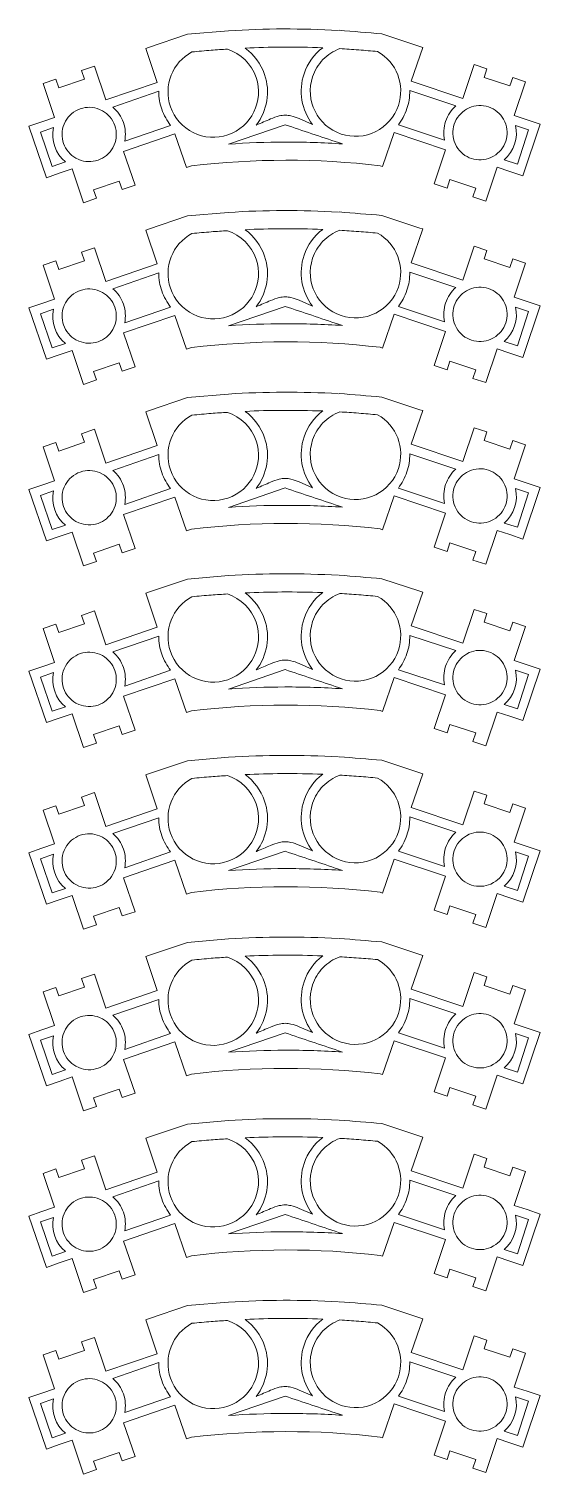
# Model space of a CAD drawing. Header units: millimetres. Extents: x 111 to 659, y 345 to 953.
# Drawn here: x 226.7 to 283, y 794.3 to 953.5 of the extents above; entities that cross this region are included whole.
import ezdxf

# ---------------------------------------------------------------- set-up
doc = ezdxf.new("R2010")
doc.units = ezdxf.units.MM
doc.header["$MEASUREMENT"] = 0
doc.layers.get('0').update_dxf_attribs({"linetype": 'CONTINUOUS', "lineweight": 0})

msp = doc.modelspace()

# ---------------------------------------------------------------- linework, layer by layer
for p, q in [((244.18, 952.86), (239.87, 951.41)), ((248.69, 953.25), (244.18, 952.86)), ((269.78, 951.52), (265.57, 952.91)), ((239.57, 951.3), (240.85, 947.57)), ((239.87, 950.41), (239.87, 950.41)), ((268.83, 947.71), (270.08, 951.42)), ((233.93, 949.36), (232.51, 948.87)), ((232.51, 948.87), (232.83, 947.93)), ((235.19, 945.63), (233.93, 949.36)), ((275.75, 949.53), (274.5, 945.8)), ((277.16, 949.07), (275.75, 949.53)), ((276.85, 948.12), (277.16, 949.07)), ((229.68, 947.91), (228.27, 947.43)), ((228.27, 947.43), (229.54, 943.7)), ((230, 946.97), (229.68, 947.91)), ((232.83, 947.93), (230, 946.97)), ((240.85, 947.57), (235.19, 945.63)), ((274.5, 945.8), (268.83, 947.71)), ((279.69, 947.17), (276.85, 948.12)), ((280.01, 948.12), (279.69, 947.17)), ((281.42, 947.64), (280.01, 948.12)), ((280.17, 943.9), (281.42, 947.64)), ((281.59, 943.43), (280.17, 943.9)), ((228.12, 943.22), (226.71, 942.73)), ((226.71, 942.73), (228.64, 937.07)), ((229.54, 943.7), (228.12, 943.22)), ((281.1, 937.28), (283.01, 942.95)), ((283.01, 942.95), (281.59, 943.43)), ((237.12, 939.97), (242.78, 941.9)), ((242.78, 941.9), (244.06, 938.18)), ((265.67, 938.3), (266.93, 942.03)), ((266.93, 942.03), (272.6, 940.14)), ((238.4, 936.24), (237.12, 939.97)), ((272.6, 940.14), (271.35, 936.4)), ((228.64, 937.07), (230.06, 937.56)), ((230.06, 937.56), (231.47, 938.04)), ((231.47, 938.04), (232.73, 934.31)), ((244.06, 938.18), (244.61, 938.36)), ((265.39, 938.39), (265.67, 938.3)), ((277.02, 934.5), (278.27, 938.23)), ((278.27, 938.23), (279.68, 937.76)), ((279.68, 937.76), (281.1, 937.28)), ((233.83, 935.74), (236.66, 936.7)), ((236.66, 936.7), (236.98, 935.77)), ((236.98, 935.77), (238.4, 936.24)), ((271.35, 936.4), (272.76, 935.92)), ((272.76, 935.92), (273.08, 936.87)), ((273.08, 936.87), (275.92, 935.92)), ((275.92, 935.92), (275.61, 934.97)), ((232.73, 934.31), (234.15, 934.8)), ((234.15, 934.8), (233.83, 935.74)), ((275.61, 934.97), (277.02, 934.5)), ((244.18, 932.86), (239.87, 931.41)), ((248.69, 933.25), (244.18, 932.86)), ((269.78, 931.52), (265.57, 932.91)), ((239.57, 931.3), (240.85, 927.57)), ((268.83, 927.71), (270.08, 931.42)), ((239.87, 930.41), (239.87, 930.41)), ((275.75, 929.53), (274.5, 925.8)), ((277.16, 929.07), (275.75, 929.53)), ((229.68, 927.91), (228.27, 927.43)), ((230, 926.97), (229.68, 927.91)), ((232.83, 927.93), (230, 926.97)), ((233.93, 929.36), (232.51, 928.87)), ((232.51, 928.87), (232.83, 927.93)), ((235.19, 925.63), (233.93, 929.36)), ((276.85, 928.12), (277.16, 929.07)), ((279.69, 927.17), (276.85, 928.12)), ((280.01, 928.12), (279.69, 927.17)), ((281.42, 927.64), (280.01, 928.12)), ((228.27, 927.43), (229.54, 923.7)), ((240.85, 927.57), (235.19, 925.63)), ((274.5, 925.8), (268.83, 927.71)), ((280.17, 923.9), (281.42, 927.64)), ((228.12, 923.22), (226.71, 922.73)), ((229.54, 923.7), (228.12, 923.22)), ((281.59, 923.43), (280.17, 923.9)), ((283.01, 922.95), (281.59, 923.43)), ((226.71, 922.73), (228.64, 917.07)), ((237.12, 919.97), (242.78, 921.9)), ((242.78, 921.9), (244.06, 918.18)), ((265.67, 918.3), (266.93, 922.03)), ((266.93, 922.03), (272.6, 920.14)), ((281.1, 917.28), (283.01, 922.95)), ((238.4, 916.24), (237.12, 919.97)), ((272.6, 920.14), (271.35, 916.4)), ((244.06, 918.18), (244.61, 918.36)), ((265.39, 918.39), (265.67, 918.3)), ((228.64, 917.07), (230.06, 917.56)), ((230.06, 917.56), (231.47, 918.04)), ((231.47, 918.04), (232.73, 914.31)), ((233.83, 915.74), (236.66, 916.7)), ((236.66, 916.7), (236.98, 915.77)), ((272.76, 915.92), (273.08, 916.87)), ((273.08, 916.87), (275.92, 915.92)), ((277.02, 914.5), (278.27, 918.23)), ((278.27, 918.23), (279.68, 917.76)), ((279.68, 917.76), (281.1, 917.28)), ((234.15, 914.8), (233.83, 915.74)), ((236.98, 915.77), (238.4, 916.24)), ((271.35, 916.4), (272.76, 915.92)), ((275.92, 915.92), (275.61, 914.97)), ((232.73, 914.31), (234.15, 914.8)), ((275.61, 914.97), (277.02, 914.5)), ((244.18, 912.86), (239.87, 911.41)), ((248.69, 913.25), (244.18, 912.86)), ((269.78, 911.52), (265.57, 912.91)), ((239.57, 911.3), (240.85, 907.57)), ((239.87, 910.41), (239.87, 910.41)), ((268.83, 907.71), (270.08, 911.42)), ((233.93, 909.36), (232.51, 908.87)), ((232.51, 908.87), (232.83, 907.93)), ((235.19, 905.63), (233.93, 909.36)), ((275.75, 909.53), (274.5, 905.8)), ((277.16, 909.07), (275.75, 909.53)), ((276.85, 908.12), (277.16, 909.07)), ((229.68, 907.91), (228.27, 907.43)), ((228.27, 907.43), (229.54, 903.7)), ((230, 906.97), (229.68, 907.91)), ((232.83, 907.93), (230, 906.97)), ((240.85, 907.57), (235.19, 905.63)), ((274.5, 905.8), (268.83, 907.71)), ((279.69, 907.17), (276.85, 908.12)), ((280.01, 908.12), (279.69, 907.17)), ((281.42, 907.64), (280.01, 908.12)), ((280.17, 903.9), (281.42, 907.64)), ((228.12, 903.22), (226.71, 902.73)), ((226.71, 902.73), (228.64, 897.07)), ((229.54, 903.7), (228.12, 903.22)), ((281.59, 903.43), (280.17, 903.9)), ((281.1, 897.28), (283.01, 902.95)), ((283.01, 902.95), (281.59, 903.43)), ((237.12, 899.97), (242.78, 901.9)), ((242.78, 901.9), (244.06, 898.18)), ((265.67, 898.3), (266.93, 902.03)), ((266.93, 902.03), (272.6, 900.14)), ((238.4, 896.24), (237.12, 899.97)), ((272.6, 900.14), (271.35, 896.4)), ((230.06, 897.56), (231.47, 898.04)), ((231.47, 898.04), (232.73, 894.31)), ((244.06, 898.18), (244.61, 898.36)), ((265.39, 898.39), (265.67, 898.3)), ((277.02, 894.5), (278.27, 898.23)), ((278.27, 898.23), (279.68, 897.76)), ((279.68, 897.76), (281.1, 897.28)), ((228.64, 897.07), (230.06, 897.56)), ((233.83, 895.74), (236.66, 896.7)), ((236.66, 896.7), (236.98, 895.77)), ((236.98, 895.77), (238.4, 896.24)), ((271.35, 896.4), (272.76, 895.92)), ((272.76, 895.92), (273.08, 896.87)), ((273.08, 896.87), (275.92, 895.92)), ((232.73, 894.31), (234.15, 894.8)), ((234.15, 894.8), (233.83, 895.74)), ((275.92, 895.92), (275.61, 894.97)), ((275.61, 894.97), (277.02, 894.5)), ((244.18, 892.86), (239.87, 891.41)), ((248.69, 893.25), (244.18, 892.86)), ((269.78, 891.52), (265.57, 892.91)), ((239.57, 891.3), (240.85, 887.57)), ((268.83, 887.71), (270.08, 891.42)), ((239.87, 890.41), (239.87, 890.41)), ((233.93, 889.36), (232.51, 888.87)), ((232.51, 888.87), (232.83, 887.93)), ((235.19, 885.63), (233.93, 889.36)), ((275.75, 889.53), (274.5, 885.8)), ((277.16, 889.07), (275.75, 889.53)), ((276.85, 888.12), (277.16, 889.07)), ((279.69, 887.17), (276.85, 888.12)), ((280.01, 888.12), (279.69, 887.17)), ((281.42, 887.64), (280.01, 888.12)), ((229.68, 887.91), (228.27, 887.43)), ((228.27, 887.43), (229.54, 883.7)), ((230, 886.97), (229.68, 887.91)), ((232.83, 887.93), (230, 886.97)), ((240.85, 887.57), (235.19, 885.63)), ((274.5, 885.8), (268.83, 887.71)), ((280.17, 883.9), (281.42, 887.64)), ((229.54, 883.7), (228.12, 883.22)), ((281.59, 883.43), (280.17, 883.9)), ((283.01, 882.95), (281.59, 883.43)), ((228.12, 883.22), (226.71, 882.73)), ((226.71, 882.73), (228.64, 877.07)), ((237.12, 879.97), (242.78, 881.9)), ((242.78, 881.9), (244.06, 878.18)), ((265.67, 878.3), (266.93, 882.03)), ((266.93, 882.03), (272.6, 880.14)), ((281.1, 877.28), (283.01, 882.95)), ((272.6, 880.14), (271.35, 876.4)), ((238.4, 876.24), (237.12, 879.97)), ((228.64, 877.07), (230.06, 877.56)), ((230.06, 877.56), (231.47, 878.04)), ((231.47, 878.04), (232.73, 874.31)), ((244.06, 878.18), (244.61, 878.36)), ((265.39, 878.39), (265.67, 878.3)), ((277.02, 874.5), (278.27, 878.23)), ((278.27, 878.23), (279.68, 877.76)), ((279.68, 877.76), (281.1, 877.28)), ((233.83, 875.74), (236.66, 876.7)), ((234.15, 874.8), (233.83, 875.74)), ((236.66, 876.7), (236.98, 875.77)), ((236.98, 875.77), (238.4, 876.24)), ((271.35, 876.4), (272.76, 875.92)), ((272.76, 875.92), (273.08, 876.87)), ((273.08, 876.87), (275.92, 875.92)), ((275.92, 875.92), (275.61, 874.97)), ((232.73, 874.31), (234.15, 874.8)), ((275.61, 874.97), (277.02, 874.5)), ((244.18, 872.86), (239.87, 871.41)), ((248.69, 873.25), (244.18, 872.86)), ((269.78, 871.52), (265.57, 872.91)), ((239.57, 871.3), (240.85, 867.57)), ((268.83, 867.71), (270.08, 871.42)), ((233.93, 869.36), (232.51, 868.87)), ((235.19, 865.63), (233.93, 869.36)), ((239.87, 870.41), (239.87, 870.41)), ((275.75, 869.53), (274.5, 865.8)), ((277.16, 869.07), (275.75, 869.53)), ((276.85, 868.12), (277.16, 869.07)), ((229.68, 867.91), (228.27, 867.43)), ((228.27, 867.43), (229.54, 863.7)), ((230, 866.97), (229.68, 867.91)), ((232.83, 867.93), (230, 866.97)), ((232.51, 868.87), (232.83, 867.93)), ((240.85, 867.57), (235.19, 865.63)), ((274.5, 865.8), (268.83, 867.71)), ((279.69, 867.17), (276.85, 868.12)), ((280.01, 868.12), (279.69, 867.17)), ((281.42, 867.64), (280.01, 868.12)), ((280.17, 863.9), (281.42, 867.64)), ((228.12, 863.22), (226.71, 862.73)), ((226.71, 862.73), (228.64, 857.07)), ((229.54, 863.7), (228.12, 863.22)), ((281.59, 863.43), (280.17, 863.9)), ((281.1, 857.28), (283.01, 862.95)), ((283.01, 862.95), (281.59, 863.43)), ((237.12, 859.97), (242.78, 861.9)), ((242.78, 861.9), (244.06, 858.18)), ((265.67, 858.3), (266.93, 862.03)), ((266.93, 862.03), (272.6, 860.14)), ((238.4, 856.24), (237.12, 859.97)), ((272.6, 860.14), (271.35, 856.4)), ((230.06, 857.56), (231.47, 858.04)), ((231.47, 858.04), (232.73, 854.31)), ((244.06, 858.18), (244.61, 858.36)), ((265.39, 858.39), (265.67, 858.3)), ((277.02, 854.5), (278.27, 858.23)), ((278.27, 858.23), (279.68, 857.76)), ((228.64, 857.07), (230.06, 857.56)), ((233.83, 855.74), (236.66, 856.7)), ((236.66, 856.7), (236.98, 855.77)), ((236.98, 855.77), (238.4, 856.24)), ((271.35, 856.4), (272.76, 855.92)), ((272.76, 855.92), (273.08, 856.87)), ((273.08, 856.87), (275.92, 855.92)), ((279.68, 857.76), (281.1, 857.28)), ((232.73, 854.31), (234.15, 854.8)), ((234.15, 854.8), (233.83, 855.74)), ((275.92, 855.92), (275.61, 854.97)), ((275.61, 854.97), (277.02, 854.5)), ((248.69, 853.25), (244.18, 852.86)), ((244.18, 852.86), (239.87, 851.41)), ((269.78, 851.52), (265.57, 852.91)), ((239.57, 851.3), (240.85, 847.57)), ((239.87, 850.41), (239.87, 850.41)), ((268.83, 847.71), (270.08, 851.42)), ((233.93, 849.36), (232.51, 848.87)), ((232.51, 848.87), (232.83, 847.93)), ((235.19, 845.63), (233.93, 849.36)), ((275.75, 849.53), (274.5, 845.8)), ((277.16, 849.07), (275.75, 849.53)), ((276.85, 848.12), (277.16, 849.07)), ((229.68, 847.91), (228.27, 847.43)), ((228.27, 847.43), (229.54, 843.7)), ((230, 846.97), (229.68, 847.91)), ((232.83, 847.93), (230, 846.97)), ((240.85, 847.57), (235.19, 845.63)), ((274.5, 845.8), (268.83, 847.71)), ((279.69, 847.17), (276.85, 848.12)), ((280.01, 848.12), (279.69, 847.17)), ((281.42, 847.64), (280.01, 848.12)), ((280.17, 843.9), (281.42, 847.64)), ((229.54, 843.7), (228.12, 843.22)), ((281.59, 843.43), (280.17, 843.9)), ((228.12, 843.22), (226.71, 842.73)), ((226.71, 842.73), (228.64, 837.07)), ((237.12, 839.97), (242.78, 841.9)), ((242.78, 841.9), (244.06, 838.18)), ((265.67, 838.3), (266.93, 842.03)), ((266.93, 842.03), (272.6, 840.14)), ((281.1, 837.28), (283.01, 842.95)), ((283.01, 842.95), (281.59, 843.43)), ((238.4, 836.24), (237.12, 839.97)), ((272.6, 840.14), (271.35, 836.4)), ((228.64, 837.07), (230.06, 837.56)), ((230.06, 837.56), (231.47, 838.04)), ((231.47, 838.04), (232.73, 834.31)), ((244.06, 838.18), (244.61, 838.36)), ((265.39, 838.39), (265.67, 838.3)), ((277.02, 834.5), (278.27, 838.23)), ((278.27, 838.23), (279.68, 837.76)), ((279.68, 837.76), (281.1, 837.28)), ((233.83, 835.74), (236.66, 836.7)), ((234.15, 834.8), (233.83, 835.74)), ((236.66, 836.7), (236.98, 835.77)), ((236.98, 835.77), (238.4, 836.24)), ((271.35, 836.4), (272.76, 835.92)), ((272.76, 835.92), (273.08, 836.87)), ((273.08, 836.87), (275.92, 835.92)), ((275.92, 835.92), (275.61, 834.97)), ((232.73, 834.31), (234.15, 834.8)), ((275.61, 834.97), (277.02, 834.5)), ((244.18, 832.86), (239.87, 831.41)), ((248.69, 833.25), (244.18, 832.86)), ((269.78, 831.52), (265.57, 832.91)), ((239.57, 831.3), (240.85, 827.57)), ((268.83, 827.71), (270.08, 831.42)), ((233.93, 829.36), (232.51, 828.87)), ((235.19, 825.63), (233.93, 829.36)), ((239.87, 830.41), (239.87, 830.41)), ((275.75, 829.53), (274.5, 825.8)), ((277.16, 829.07), (275.75, 829.53)), ((229.68, 827.91), (228.27, 827.43)), ((230, 826.97), (229.68, 827.91)), ((232.83, 827.93), (230, 826.97)), ((232.51, 828.87), (232.83, 827.93)), ((240.85, 827.57), (235.19, 825.63)), ((274.5, 825.8), (268.83, 827.71)), ((276.85, 828.12), (277.16, 829.07)), ((279.69, 827.17), (276.85, 828.12)), ((280.01, 828.12), (279.69, 827.17)), ((281.42, 827.64), (280.01, 828.12)), ((280.17, 823.9), (281.42, 827.64)), ((228.27, 827.43), (229.54, 823.7)), ((228.12, 823.22), (226.71, 822.73)), ((229.54, 823.7), (228.12, 823.22)), ((281.59, 823.43), (280.17, 823.9)), ((281.1, 817.28), (283.01, 822.95)), ((283.01, 822.95), (281.59, 823.43)), ((226.71, 822.73), (228.64, 817.07)), ((237.12, 819.97), (242.78, 821.9)), ((242.78, 821.9), (244.06, 818.18)), ((265.67, 818.3), (266.93, 822.03)), ((266.93, 822.03), (272.6, 820.14)), ((238.4, 816.24), (237.12, 819.97)), ((272.6, 820.14), (271.35, 816.4)), ((230.06, 817.56), (231.47, 818.04)), ((231.47, 818.04), (232.73, 814.31)), ((244.06, 818.18), (244.61, 818.36)), ((265.39, 818.39), (265.67, 818.3)), ((277.02, 814.5), (278.27, 818.23)), ((278.27, 818.23), (279.68, 817.76)), ((228.64, 817.07), (230.06, 817.56)), ((233.83, 815.74), (236.66, 816.7)), ((236.66, 816.7), (236.98, 815.77)), ((272.76, 815.92), (273.08, 816.87)), ((273.08, 816.87), (275.92, 815.92)), ((279.68, 817.76), (281.1, 817.28)), ((234.15, 814.8), (233.83, 815.74)), ((236.98, 815.77), (238.4, 816.24)), ((271.35, 816.4), (272.76, 815.92)), ((275.92, 815.92), (275.61, 814.97)), ((275.61, 814.97), (277.02, 814.5)), ((232.73, 814.31), (234.15, 814.8)), ((248.69, 813.25), (244.18, 812.86)), ((244.18, 812.86), (239.87, 811.41)), ((269.78, 811.52), (265.57, 812.91)), ((239.57, 811.3), (240.85, 807.57)), ((239.87, 810.41), (239.87, 810.41)), ((268.83, 807.71), (270.08, 811.42)), ((233.93, 809.36), (232.51, 808.87)), ((232.51, 808.87), (232.83, 807.93)), ((235.19, 805.63), (233.93, 809.36)), ((275.75, 809.53), (274.5, 805.8)), ((277.16, 809.07), (275.75, 809.53)), ((276.85, 808.12), (277.16, 809.07)), ((229.68, 807.91), (228.27, 807.43)), ((228.27, 807.43), (229.54, 803.7)), ((230, 806.97), (229.68, 807.91)), ((232.83, 807.93), (230, 806.97)), ((240.85, 807.57), (235.19, 805.63)), ((274.5, 805.8), (268.83, 807.71)), ((279.69, 807.17), (276.85, 808.12)), ((280.01, 808.12), (279.69, 807.17)), ((281.42, 807.64), (280.01, 808.12)), ((280.17, 803.9), (281.42, 807.64)), ((229.54, 803.7), (228.12, 803.22)), ((281.59, 803.43), (280.17, 803.9)), ((228.12, 803.22), (226.71, 802.73)), ((226.71, 802.73), (228.64, 797.07)), ((281.1, 797.28), (283.01, 802.95)), ((283.01, 802.95), (281.59, 803.43)), ((237.12, 799.97), (242.78, 801.9)), ((242.78, 801.9), (244.06, 798.18)), ((265.67, 798.3), (266.93, 802.03)), ((266.93, 802.03), (272.6, 800.14)), ((238.4, 796.24), (237.12, 799.97)), ((272.6, 800.14), (271.35, 796.4)), ((228.64, 797.07), (230.06, 797.56)), ((230.06, 797.56), (231.47, 798.04)), ((231.47, 798.04), (232.73, 794.31)), ((244.06, 798.18), (244.61, 798.36)), ((265.39, 798.39), (265.67, 798.3)), ((277.02, 794.5), (278.27, 798.23)), ((278.27, 798.23), (279.68, 797.76)), ((279.68, 797.76), (281.1, 797.28)), ((233.83, 795.74), (236.66, 796.7)), ((234.15, 794.8), (233.83, 795.74)), ((236.66, 796.7), (236.98, 795.77)), ((236.98, 795.77), (238.4, 796.24)), ((271.35, 796.4), (272.76, 795.92)), ((272.76, 795.92), (273.08, 796.87)), ((273.08, 796.87), (275.92, 795.92)), ((275.92, 795.92), (275.61, 794.97)), ((232.73, 794.31), (234.15, 794.8)), ((275.61, 794.97), (277.02, 794.5))]:
    msp.add_line(p, q)
at = {"linetype": 'Continuous'}
for p, q in [((239.87, 951.41), (239.57, 951.3)), ((269.78, 951.52), (270.08, 951.42)), ((270.08, 951.42), (270.08, 951.42)), ((239.87, 931.41), (239.57, 931.3)), ((269.78, 931.52), (270.08, 931.42)), ((270.08, 931.42), (270.08, 931.42)), ((239.87, 911.41), (239.57, 911.3)), ((269.78, 911.52), (270.08, 911.42)), ((270.08, 911.42), (270.08, 911.42)), ((239.87, 891.41), (239.57, 891.3)), ((269.78, 891.52), (270.08, 891.42)), ((270.08, 891.42), (270.08, 891.42)), ((239.87, 871.41), (239.57, 871.3)), ((269.78, 871.52), (270.08, 871.42)), ((270.08, 871.42), (270.08, 871.42)), ((269.78, 851.52), (270.08, 851.42)), ((239.87, 851.41), (239.57, 851.3)), ((270.08, 851.42), (270.08, 851.42)), ((239.87, 831.41), (239.57, 831.3)), ((269.78, 831.52), (270.08, 831.42)), ((270.08, 831.42), (270.08, 831.42)), ((239.87, 811.41), (239.57, 811.3)), ((269.78, 811.52), (270.08, 811.42)), ((270.08, 811.42), (270.08, 811.42))]:
    msp.add_line(p, q, dxfattribs=at)
for points in [[(251.73, 948.11, -0.414146), (248.62, 941.79, -0.415148), (242.3, 944.89, -0.36832), (244.67, 950.92, -0.004352), (246.8, 951.11, -0.005285), (248.57, 951.23, -0.23498), (251.73, 948.11)], [(257.01, 948.52, 0.249943), (257.96, 942.93), (256.47, 943.57, 0.040299), (255.57, 943.87, 0.061267), (254.95, 943.95, 0.063234), (254.29, 943.87, 0.040978), (253.32, 943.54, -0.000466), (251.78, 942.88, -0.020956), (251.75, 942.86, 0.251324), (252.67, 948.43, 0.155447), (250.52, 951.34, -0.011132), (254.58, 951.45, -0.01006), (259.07, 951.38, 0.150635), (257.01, 948.52)], [(257.96, 948.19, -0.11269), (259.1, 950.07, -0.111328), (260.96, 951.28, -0.005111), (263.03, 951.14, -0.005084), (265.12, 950.96, -0.360646), (267.4, 945.03, -0.414337), (261.1, 941.88, -0.414185), (257.96, 948.19)], [(237.12, 943.14, -0.132628), (237.26, 941.08), (242.32, 942.83, -0.041693), (241.78, 943.65, -0.038876), (241.34, 944.61, -0.042088), (241.1, 945.54, -0.03848), (241.01, 946.59), (235.95, 944.84, -0.066325), (236.64, 944.08, -0.064288), (237.12, 943.14)], [(272.6, 943.27, 0.132628), (272.49, 941.21), (267.4, 942.89, 0.041693), (267.93, 943.71, 0.038876), (268.35, 944.68, 0.042088), (268.58, 945.62, 0.03848), (268.65, 946.67), (273.74, 944.99, 0.066325), (273.07, 944.22, 0.064288), (272.6, 943.27)], [(232.37, 944.66, 0.088924), (231.41, 944.11, 0.092954), (230.73, 943.29), (230.58, 942.98, 0.087529), (230.36, 941.89, 0.092877), (230.52, 940.85, 0.186269), (231.89, 939.22), (232.2, 939.07, 0.18288), (234.32, 939, 0.092851), (235.25, 939.52, 0.088925), (235.96, 940.36), (236.11, 940.67, 0.184249), (236.17, 942.81, 0.087631), (235.62, 943.76, 0.090656), (234.8, 944.44), (234.49, 944.59, 0.184413), (232.37, 944.66)], [(277.32, 944.87, -0.088924), (278.29, 944.33, -0.092954), (278.98, 943.52), (279.14, 943.22, -0.087529), (279.38, 942.13, -0.092877), (279.23, 941.09, -0.186269), (277.89, 939.44), (277.58, 939.28, -0.18288), (275.46, 939.18, -0.092851), (274.52, 939.68, -0.088925), (273.8, 940.52), (273.64, 940.82, -0.184249), (273.55, 942.96, -0.087631), (274.09, 943.92, -0.090656), (274.9, 944.61), (275.2, 944.77, -0.184413), (277.32, 944.87)], [(229.28, 938.32), (230.74, 938.81, -0.285719), (229.43, 942.58), (227.99, 942.08), (229.28, 938.32)], [(261.26, 940.79, 0.016629), (254.9, 940.99, 0.017038), (248.69, 940.76), (254.95, 942.9, 0.000592), (260.82, 940.93, 0.007952), (261.26, 940.79)], [(280.51, 938.57), (279.05, 939.04, 0.285719), (280.29, 942.83), (281.74, 942.35), (280.51, 938.57)], [(251.73, 928.11, -0.414146), (248.62, 921.79, -0.415148), (242.3, 924.89, -0.36832), (244.67, 930.92, -0.004352), (246.8, 931.11, -0.005285), (248.57, 931.23, -0.23498), (251.73, 928.11)], [(257.01, 928.52, 0.249943), (257.96, 922.93), (256.47, 923.57, 0.040299), (255.57, 923.87, 0.061267), (254.95, 923.95, 0.063234), (254.29, 923.87, 0.040978), (253.32, 923.54, -0.000466), (251.78, 922.88, -0.020956), (251.75, 922.86, 0.251324), (252.67, 928.43, 0.155447), (250.52, 931.34, -0.011132), (254.58, 931.45, -0.01006), (259.07, 931.38, 0.150635), (257.01, 928.52)], [(257.96, 928.19, -0.11269), (259.1, 930.07, -0.111328), (260.96, 931.28, -0.005111), (263.03, 931.14, -0.005084), (265.12, 930.96, -0.360646), (267.4, 925.03, -0.414337), (261.1, 921.88, -0.414185), (257.96, 928.19)], [(237.12, 923.14, -0.132628), (237.26, 921.08), (242.32, 922.83, -0.041693), (241.78, 923.65, -0.038876), (241.34, 924.61, -0.042088), (241.1, 925.54, -0.03848), (241.01, 926.59), (235.95, 924.84, -0.066325), (236.64, 924.08, -0.064288), (237.12, 923.14)], [(272.6, 923.27, 0.132628), (272.49, 921.21), (267.4, 922.89, 0.041693), (267.93, 923.71, 0.038876), (268.35, 924.68, 0.042088), (268.58, 925.62, 0.03848), (268.65, 926.67), (273.74, 924.99, 0.066325), (273.07, 924.22, 0.064288), (272.6, 923.27)], [(232.37, 924.66, 0.088924), (231.41, 924.11, 0.092954), (230.73, 923.29), (230.58, 922.98, 0.087529), (230.36, 921.89, 0.092877), (230.52, 920.85, 0.186269), (231.89, 919.22), (232.2, 919.07, 0.18288), (234.32, 919, 0.092851), (235.25, 919.52, 0.088925), (235.96, 920.36), (236.11, 920.67, 0.184249), (236.17, 922.81, 0.087631), (235.62, 923.76, 0.090656), (234.8, 924.44), (234.49, 924.59, 0.184413), (232.37, 924.66)], [(277.32, 924.87, -0.088924), (278.29, 924.33, -0.092954), (278.98, 923.52), (279.14, 923.22, -0.087529), (279.38, 922.13, -0.092877), (279.23, 921.09, -0.186269), (277.89, 919.44), (277.58, 919.28, -0.18288), (275.46, 919.18, -0.092851), (274.52, 919.68, -0.088925), (273.8, 920.52), (273.64, 920.82, -0.184249), (273.55, 922.96, -0.087631), (274.09, 923.92, -0.090656), (274.9, 924.61), (275.2, 924.77, -0.184413), (277.32, 924.87)], [(229.28, 918.32), (230.74, 918.81, -0.285719), (229.43, 922.58), (227.99, 922.08), (229.28, 918.32)], [(261.26, 920.79, 0.016629), (254.9, 920.99, 0.017038), (248.69, 920.76), (254.95, 922.9, 0.000592), (260.82, 920.93, 0.007952), (261.26, 920.79)], [(280.51, 918.57), (279.05, 919.04, 0.285719), (280.29, 922.83), (281.74, 922.35), (280.51, 918.57)], [(251.73, 908.11, -0.414146), (248.62, 901.79, -0.415148), (242.3, 904.89, -0.36832), (244.67, 910.92, -0.004352), (246.8, 911.11, -0.005285), (248.57, 911.23, -0.23498), (251.73, 908.11)], [(257.01, 908.52, 0.249943), (257.96, 902.93), (256.47, 903.57, 0.040299), (255.57, 903.87, 0.061267), (254.95, 903.95, 0.063234), (254.29, 903.87, 0.040978), (253.32, 903.54, -0.000466), (251.78, 902.88, -0.020956), (251.75, 902.86, 0.251324), (252.67, 908.43, 0.155447), (250.52, 911.34, -0.011132), (254.58, 911.45, -0.01006), (259.07, 911.38, 0.150635), (257.01, 908.52)], [(257.96, 908.19, -0.11269), (259.1, 910.07, -0.111328), (260.96, 911.28, -0.005111), (263.03, 911.14, -0.005084), (265.12, 910.96, -0.360646), (267.4, 905.03, -0.414337), (261.1, 901.88, -0.414185), (257.96, 908.19)], [(237.12, 903.14, -0.132628), (237.26, 901.08), (242.32, 902.83, -0.041693), (241.78, 903.65, -0.038876), (241.34, 904.61, -0.042088), (241.1, 905.54, -0.03848), (241.01, 906.59), (235.95, 904.84, -0.066325), (236.64, 904.08, -0.064288), (237.12, 903.14)], [(272.6, 903.27, 0.132628), (272.49, 901.21), (267.4, 902.89, 0.041693), (267.93, 903.71, 0.038876), (268.35, 904.68, 0.042088), (268.58, 905.62, 0.03848), (268.65, 906.67), (273.74, 904.99, 0.066325), (273.07, 904.22, 0.064288), (272.6, 903.27)], [(232.37, 904.66, 0.088924), (231.41, 904.11, 0.092954), (230.73, 903.29), (230.58, 902.98, 0.087529), (230.36, 901.89, 0.092877), (230.52, 900.85, 0.186269), (231.89, 899.22), (232.2, 899.07, 0.18288), (234.32, 899, 0.092851), (235.25, 899.52, 0.088925), (235.96, 900.36), (236.11, 900.67, 0.184249), (236.17, 902.81, 0.087631), (235.62, 903.76, 0.090656), (234.8, 904.44), (234.49, 904.59, 0.184413), (232.37, 904.66)], [(277.32, 904.87, -0.088924), (278.29, 904.33, -0.092954), (278.98, 903.52), (279.14, 903.22, -0.087529), (279.38, 902.13, -0.092877), (279.23, 901.09, -0.186269), (277.89, 899.44), (277.58, 899.28, -0.18288), (275.46, 899.18, -0.092851), (274.52, 899.68, -0.088925), (273.8, 900.52), (273.64, 900.82, -0.184249), (273.55, 902.96, -0.087631), (274.09, 903.92, -0.090656), (274.9, 904.61), (275.2, 904.77, -0.184413), (277.32, 904.87)], [(229.28, 898.32), (230.74, 898.81, -0.285719), (229.43, 902.58), (227.99, 902.08), (229.28, 898.32)], [(261.26, 900.79, 0.016629), (254.9, 900.99, 0.017038), (248.69, 900.76), (254.95, 902.9, 0.000592), (260.82, 900.93, 0.007952), (261.26, 900.79)], [(280.51, 898.57), (279.05, 899.04, 0.285719), (280.29, 902.83), (281.74, 902.35), (280.51, 898.57)], [(251.73, 888.11, -0.414146), (248.62, 881.79, -0.415148), (242.3, 884.89, -0.36832), (244.67, 890.92, -0.004352), (246.8, 891.11, -0.005285), (248.57, 891.23, -0.23498), (251.73, 888.11)], [(257.01, 888.52, 0.249943), (257.96, 882.93), (256.47, 883.57, 0.040299), (255.57, 883.87, 0.061267), (254.95, 883.95, 0.063234), (254.29, 883.87, 0.040978), (253.32, 883.54, -0.000466), (251.78, 882.88, -0.020956), (251.75, 882.86, 0.251324), (252.67, 888.43, 0.155447), (250.52, 891.34, -0.011132), (254.58, 891.45, -0.01006), (259.07, 891.38, 0.150635), (257.01, 888.52)], [(257.96, 888.19, -0.11269), (259.1, 890.07, -0.111328), (260.96, 891.28, -0.005111), (263.03, 891.14, -0.005084), (265.12, 890.96, -0.360646), (267.4, 885.03, -0.414337), (261.1, 881.88, -0.414185), (257.96, 888.19)], [(237.12, 883.14, -0.132628), (237.26, 881.08), (242.32, 882.83, -0.041693), (241.78, 883.65, -0.038876), (241.34, 884.61, -0.042088), (241.1, 885.54, -0.03848), (241.01, 886.59), (235.95, 884.84, -0.066325), (236.64, 884.08, -0.064288), (237.12, 883.14)], [(272.6, 883.27, 0.132628), (272.49, 881.21), (267.4, 882.89, 0.041693), (267.93, 883.71, 0.038876), (268.35, 884.68, 0.042088), (268.58, 885.62, 0.03848), (268.65, 886.67), (273.74, 884.99, 0.066325), (273.07, 884.22, 0.064288), (272.6, 883.27)], [(277.32, 884.87, -0.088924), (278.29, 884.33, -0.092954), (278.98, 883.52), (279.14, 883.22, -0.087529), (279.38, 882.13, -0.092877), (279.23, 881.09, -0.186269), (277.89, 879.44), (277.58, 879.28, -0.18288), (275.46, 879.18, -0.092851), (274.52, 879.68, -0.088925), (273.8, 880.52), (273.64, 880.82, -0.184249), (273.55, 882.96, -0.087631), (274.09, 883.92, -0.090656), (274.9, 884.61), (275.2, 884.77, -0.184413), (277.32, 884.87)], [(232.37, 884.66, 0.088924), (231.41, 884.11, 0.092954), (230.73, 883.29), (230.58, 882.98, 0.087529), (230.36, 881.89, 0.092877), (230.52, 880.85, 0.186269), (231.89, 879.22), (232.2, 879.07, 0.18288), (234.32, 879, 0.092851), (235.25, 879.52, 0.088925), (235.96, 880.36), (236.11, 880.67, 0.184249), (236.17, 882.81, 0.087631), (235.62, 883.76, 0.090656), (234.8, 884.44), (234.49, 884.59, 0.184413), (232.37, 884.66)], [(229.28, 878.32), (230.74, 878.81, -0.285719), (229.43, 882.58), (227.99, 882.08), (229.28, 878.32)], [(261.26, 880.79, 0.016629), (254.9, 880.99, 0.017038), (248.69, 880.76), (254.95, 882.9, 0.000592), (260.82, 880.93, 0.007952), (261.26, 880.79)], [(280.51, 878.57), (279.05, 879.04, 0.285719), (280.29, 882.83), (281.74, 882.35), (280.51, 878.57)], [(251.73, 868.11, -0.414146), (248.62, 861.79, -0.415148), (242.3, 864.89, -0.36832), (244.67, 870.92, -0.004352), (246.8, 871.11, -0.005285), (248.57, 871.23, -0.23498), (251.73, 868.11)], [(257.01, 868.52, 0.249943), (257.96, 862.93), (256.47, 863.57, 0.040299), (255.57, 863.87, 0.061267), (254.95, 863.95, 0.063234), (254.29, 863.87, 0.040978), (253.32, 863.54, -0.000466), (251.78, 862.88, -0.020956), (251.75, 862.86, 0.251324), (252.67, 868.43, 0.155447), (250.52, 871.34, -0.011132), (254.58, 871.45, -0.01006), (259.07, 871.38, 0.150635), (257.01, 868.52)], [(257.96, 868.19, -0.11269), (259.1, 870.07, -0.111328), (260.96, 871.28, -0.005111), (263.03, 871.14, -0.005084), (265.12, 870.96, -0.360646), (267.4, 865.03, -0.414337), (261.1, 861.88, -0.414185), (257.96, 868.19)], [(237.12, 863.14, -0.132628), (237.26, 861.08), (242.32, 862.83, -0.041693), (241.78, 863.65, -0.038876), (241.34, 864.61, -0.042088), (241.1, 865.54, -0.03848), (241.01, 866.59), (235.95, 864.84, -0.066325), (236.64, 864.08, -0.064288), (237.12, 863.14)], [(272.6, 863.27, 0.132628), (272.49, 861.21), (267.4, 862.89, 0.041693), (267.93, 863.71, 0.038876), (268.35, 864.68, 0.042088), (268.58, 865.62, 0.03848), (268.65, 866.67), (273.74, 864.99, 0.066325), (273.07, 864.22, 0.064288), (272.6, 863.27)], [(232.37, 864.66, 0.088924), (231.41, 864.11, 0.092954), (230.73, 863.29), (230.58, 862.98, 0.087529), (230.36, 861.89, 0.092877), (230.52, 860.85, 0.186269), (231.89, 859.22), (232.2, 859.07, 0.18288), (234.32, 859, 0.092851), (235.25, 859.52, 0.088925), (235.96, 860.36), (236.11, 860.67, 0.184249), (236.17, 862.81, 0.087631), (235.62, 863.76, 0.090656), (234.8, 864.44), (234.49, 864.59, 0.184413), (232.37, 864.66)], [(277.32, 864.87, -0.088924), (278.29, 864.33, -0.092954), (278.98, 863.52), (279.14, 863.22, -0.087529), (279.38, 862.13, -0.092877), (279.23, 861.09, -0.186269), (277.89, 859.44), (277.58, 859.28, -0.18288), (275.46, 859.18, -0.092851), (274.52, 859.68, -0.088925), (273.8, 860.52), (273.64, 860.82, -0.184249), (273.55, 862.96, -0.087631), (274.09, 863.92, -0.090656), (274.9, 864.61), (275.2, 864.77, -0.184413), (277.32, 864.87)], [(229.28, 858.32), (230.74, 858.81, -0.285719), (229.43, 862.58), (227.99, 862.08), (229.28, 858.32)], [(261.26, 860.79, 0.016629), (254.9, 860.99, 0.017038), (248.69, 860.76), (254.95, 862.9, 0.000592), (260.82, 860.93, 0.007952), (261.26, 860.79)], [(280.51, 858.57), (279.05, 859.04, 0.285719), (280.29, 862.83), (281.74, 862.35), (280.51, 858.57)], [(257.01, 848.52, 0.249943), (257.96, 842.93), (256.47, 843.57, 0.040299), (255.57, 843.87, 0.061267), (254.95, 843.95, 0.063234), (254.29, 843.87, 0.040978), (253.32, 843.54, -0.000466), (251.78, 842.88, -0.020956), (251.75, 842.86, 0.251324), (252.67, 848.43, 0.155447), (250.52, 851.34, -0.011132), (254.58, 851.45, -0.01006), (259.07, 851.38, 0.150635), (257.01, 848.52)], [(251.73, 848.11, -0.414146), (248.62, 841.79, -0.415148), (242.3, 844.89, -0.36832), (244.67, 850.92, -0.004352), (246.8, 851.11, -0.005285), (248.57, 851.23, -0.23498), (251.73, 848.11)], [(257.96, 848.19, -0.11269), (259.1, 850.07, -0.111328), (260.96, 851.28, -0.005111), (263.03, 851.14, -0.005084), (265.12, 850.96, -0.360646), (267.4, 845.03, -0.414337), (261.1, 841.88, -0.414185), (257.96, 848.19)], [(272.6, 843.27, 0.132628), (272.49, 841.21), (267.4, 842.89, 0.041693), (267.93, 843.71, 0.038876), (268.35, 844.68, 0.042088), (268.58, 845.62, 0.03848), (268.65, 846.67), (273.74, 844.99, 0.066325), (273.07, 844.22, 0.064288), (272.6, 843.27)], [(237.12, 843.14, -0.132628), (237.26, 841.08), (242.32, 842.83, -0.041693), (241.78, 843.65, -0.038876), (241.34, 844.61, -0.042088), (241.1, 845.54, -0.03848), (241.01, 846.59), (235.95, 844.84, -0.066325), (236.64, 844.08, -0.064288), (237.12, 843.14)], [(232.37, 844.66, 0.088924), (231.41, 844.11, 0.092954), (230.73, 843.29), (230.58, 842.98, 0.087529), (230.36, 841.89, 0.092877), (230.52, 840.85, 0.186269), (231.89, 839.22), (232.2, 839.07, 0.18288), (234.32, 839, 0.092851), (235.25, 839.52, 0.088925), (235.96, 840.36), (236.11, 840.67, 0.184249), (236.17, 842.81, 0.087631), (235.62, 843.76, 0.090656), (234.8, 844.44), (234.49, 844.59, 0.184413), (232.37, 844.66)], [(277.32, 844.87, -0.088924), (278.29, 844.33, -0.092954), (278.98, 843.52), (279.14, 843.22, -0.087529), (279.38, 842.13, -0.092877), (279.23, 841.09, -0.186269), (277.89, 839.44), (277.58, 839.28, -0.18288), (275.46, 839.18, -0.092851), (274.52, 839.68, -0.088925), (273.8, 840.52), (273.64, 840.82, -0.184249), (273.55, 842.96, -0.087631), (274.09, 843.92, -0.090656), (274.9, 844.61), (275.2, 844.77, -0.184413), (277.32, 844.87)], [(229.28, 838.32), (230.74, 838.81, -0.285719), (229.43, 842.58), (227.99, 842.08), (229.28, 838.32)], [(261.26, 840.79, 0.016629), (254.9, 840.99, 0.017038), (248.69, 840.76), (254.95, 842.9, 0.000592), (260.82, 840.93, 0.007952), (261.26, 840.79)], [(280.51, 838.57), (279.05, 839.04, 0.285719), (280.29, 842.83), (281.74, 842.35), (280.51, 838.57)], [(251.73, 828.11, -0.414146), (248.62, 821.79, -0.415148), (242.3, 824.89, -0.36832), (244.67, 830.92, -0.004352), (246.8, 831.11, -0.005285), (248.57, 831.23, -0.23498), (251.73, 828.11)], [(257.01, 828.52, 0.249943), (257.96, 822.93), (256.47, 823.57, 0.040299), (255.57, 823.87, 0.061267), (254.95, 823.95, 0.063234), (254.29, 823.87, 0.040978), (253.32, 823.54, -0.000466), (251.78, 822.88, -0.020956), (251.75, 822.86, 0.251324), (252.67, 828.43, 0.155447), (250.52, 831.34, -0.011132), (254.58, 831.45, -0.01006), (259.07, 831.38, 0.150635), (257.01, 828.52)], [(257.96, 828.19, -0.11269), (259.1, 830.07, -0.111328), (260.96, 831.28, -0.005111), (263.03, 831.14, -0.005084), (265.12, 830.96, -0.360646), (267.4, 825.03, -0.414337), (261.1, 821.88, -0.414185), (257.96, 828.19)], [(237.12, 823.14, -0.132628), (237.26, 821.08), (242.32, 822.83, -0.041693), (241.78, 823.65, -0.038876), (241.34, 824.61, -0.042088), (241.1, 825.54, -0.03848), (241.01, 826.59), (235.95, 824.84, -0.066325), (236.64, 824.08, -0.064288), (237.12, 823.14)], [(272.6, 823.27, 0.132628), (272.49, 821.21), (267.4, 822.89, 0.041693), (267.93, 823.71, 0.038876), (268.35, 824.68, 0.042088), (268.58, 825.62, 0.03848), (268.65, 826.67), (273.74, 824.99, 0.066325), (273.07, 824.22, 0.064288), (272.6, 823.27)], [(232.37, 824.66, 0.088924), (231.41, 824.11, 0.092954), (230.73, 823.29), (230.58, 822.98, 0.087529), (230.36, 821.89, 0.092877), (230.52, 820.85, 0.186269), (231.89, 819.22), (232.2, 819.07, 0.18288), (234.32, 819, 0.092851), (235.25, 819.52, 0.088925), (235.96, 820.36), (236.11, 820.67, 0.184249), (236.17, 822.81, 0.087631), (235.62, 823.76, 0.090656), (234.8, 824.44), (234.49, 824.59, 0.184413), (232.37, 824.66)], [(277.32, 824.87, -0.088924), (278.29, 824.33, -0.092954), (278.98, 823.52), (279.14, 823.22, -0.087529), (279.38, 822.13, -0.092877), (279.23, 821.09, -0.186269), (277.89, 819.44), (277.58, 819.28, -0.18288), (275.46, 819.18, -0.092851), (274.52, 819.68, -0.088925), (273.8, 820.52), (273.64, 820.82, -0.184249), (273.55, 822.96, -0.087631), (274.09, 823.92, -0.090656), (274.9, 824.61), (275.2, 824.77, -0.184413), (277.32, 824.87)], [(261.26, 820.79, 0.016629), (254.9, 820.99, 0.017038), (248.69, 820.76), (254.95, 822.9, 0.000592), (260.82, 820.93, 0.007952), (261.26, 820.79)], [(280.51, 818.57), (279.05, 819.04, 0.285719), (280.29, 822.83), (281.74, 822.35), (280.51, 818.57)], [(229.28, 818.32), (230.74, 818.81, -0.285719), (229.43, 822.58), (227.99, 822.08), (229.28, 818.32)], [(251.73, 808.11, -0.414146), (248.62, 801.79, -0.415148), (242.3, 804.89, -0.36832), (244.67, 810.92, -0.004352), (246.8, 811.11, -0.005285), (248.57, 811.23, -0.23498), (251.73, 808.11)], [(257.01, 808.52, 0.249943), (257.96, 802.93), (256.47, 803.57, 0.040299), (255.57, 803.87, 0.061267), (254.95, 803.95, 0.063234), (254.29, 803.87, 0.040978), (253.32, 803.54, -0.000466), (251.78, 802.88, -0.020956), (251.75, 802.86, 0.251324), (252.67, 808.43, 0.155447), (250.52, 811.34, -0.011132), (254.58, 811.45, -0.01006), (259.07, 811.38, 0.150635), (257.01, 808.52)], [(257.96, 808.19, -0.11269), (259.1, 810.07, -0.111328), (260.96, 811.28, -0.005111), (263.03, 811.14, -0.005084), (265.12, 810.96, -0.360646), (267.4, 805.03, -0.414337), (261.1, 801.88, -0.414185), (257.96, 808.19)], [(237.12, 803.14, -0.132628), (237.26, 801.08), (242.32, 802.83, -0.041693), (241.78, 803.65, -0.038876), (241.34, 804.61, -0.042088), (241.1, 805.54, -0.03848), (241.01, 806.59), (235.95, 804.84, -0.066325), (236.64, 804.08, -0.064288), (237.12, 803.14)], [(272.6, 803.27, 0.132628), (272.49, 801.21), (267.4, 802.89, 0.041693), (267.93, 803.71, 0.038876), (268.35, 804.68, 0.042088), (268.58, 805.62, 0.03848), (268.65, 806.67), (273.74, 804.99, 0.066325), (273.07, 804.22, 0.064288), (272.6, 803.27)], [(232.37, 804.66, 0.088924), (231.41, 804.11, 0.092954), (230.73, 803.29), (230.58, 802.98, 0.087529), (230.36, 801.89, 0.092877), (230.52, 800.85, 0.186269), (231.89, 799.22), (232.2, 799.07, 0.18288), (234.32, 799, 0.092851), (235.25, 799.52, 0.088925), (235.96, 800.36), (236.11, 800.67, 0.184249), (236.17, 802.81, 0.087631), (235.62, 803.76, 0.090656), (234.8, 804.44), (234.49, 804.59, 0.184413), (232.37, 804.66)], [(277.32, 804.87, -0.088924), (278.29, 804.33, -0.092954), (278.98, 803.52), (279.14, 803.22, -0.087529), (279.38, 802.13, -0.092877), (279.23, 801.09, -0.186269), (277.89, 799.44), (277.58, 799.28, -0.18288), (275.46, 799.18, -0.092851), (274.52, 799.68, -0.088925), (273.8, 800.52), (273.64, 800.82, -0.184249), (273.55, 802.96, -0.087631), (274.09, 803.92, -0.090656), (274.9, 804.61), (275.2, 804.77, -0.184413), (277.32, 804.87)], [(229.28, 798.32), (230.74, 798.81, -0.285719), (229.43, 802.58), (227.99, 802.08), (229.28, 798.32)], [(261.26, 800.79, 0.016629), (254.9, 800.99, 0.017038), (248.69, 800.76), (254.95, 802.9, 0.000592), (260.82, 800.93, 0.007952), (261.26, 800.79)], [(280.51, 798.57), (279.05, 799.04, 0.285719), (280.29, 802.83), (281.74, 802.35), (280.51, 798.57)]]:
    msp.add_lwpolyline(points, format="xyb", close=True)
for centre, radius, start, end in [((255.06, 853.49), 99.96, 90.1902, 93.6582), ((255.07, 852.6), 100.85, 86.7375, 90.1901), ((167.29, -224.12), 1181.13, 85.2268, 85.45598), ((255.13, 850.53), 88.46, 83.3395, 96.8311), ((255.06, 833.49), 99.96, 90.1902, 93.6582), ((255.07, 832.6), 100.85, 86.7375, 90.1901), ((167.29, -244.12), 1181.13, 85.2268, 85.45598), ((255.13, 830.53), 88.46, 83.3395, 96.8311), ((255.06, 813.49), 99.96, 90.1902, 93.6582), ((255.07, 812.6), 100.85, 86.7375, 90.1901), ((167.29, -264.12), 1181.13, 85.2268, 85.45598), ((255.13, 810.53), 88.46, 83.3395, 96.8311), ((255.06, 793.49), 99.96, 90.1902, 93.6582), ((255.07, 792.6), 100.85, 86.7375, 90.1901), ((167.29, -284.12), 1181.13, 85.2268, 85.45598), ((255.13, 790.53), 88.46, 83.3395, 96.8311), ((255.06, 773.49), 99.96, 90.1902, 93.6582), ((255.07, 772.6), 100.85, 86.7375, 90.1901), ((167.29, -304.12), 1181.13, 85.2268, 85.45598), ((255.13, 770.53), 88.46, 83.3395, 96.8311), ((255.06, 753.49), 99.96, 90.1902, 93.6582), ((255.07, 752.6), 100.85, 86.7375, 90.1901), ((167.29, -324.12), 1181.13, 85.2268, 85.45598), ((255.13, 750.53), 88.46, 83.3395, 96.8311), ((255.06, 733.49), 99.96, 90.1902, 93.6582), ((255.07, 732.6), 100.85, 86.7375, 90.1901), ((167.29, -344.12), 1181.13, 85.2268, 85.45598), ((255.13, 730.53), 88.46, 83.3395, 96.8311), ((255.06, 713.49), 99.96, 90.1902, 93.6582), ((255.07, 712.6), 100.85, 86.7375, 90.1901), ((167.29, -364.12), 1181.13, 85.2268, 85.45598), ((255.13, 710.53), 88.46, 83.3395, 96.8311)]:
    msp.add_arc(centre, radius, start, end)

doc.saveas('drawing.dxf')
